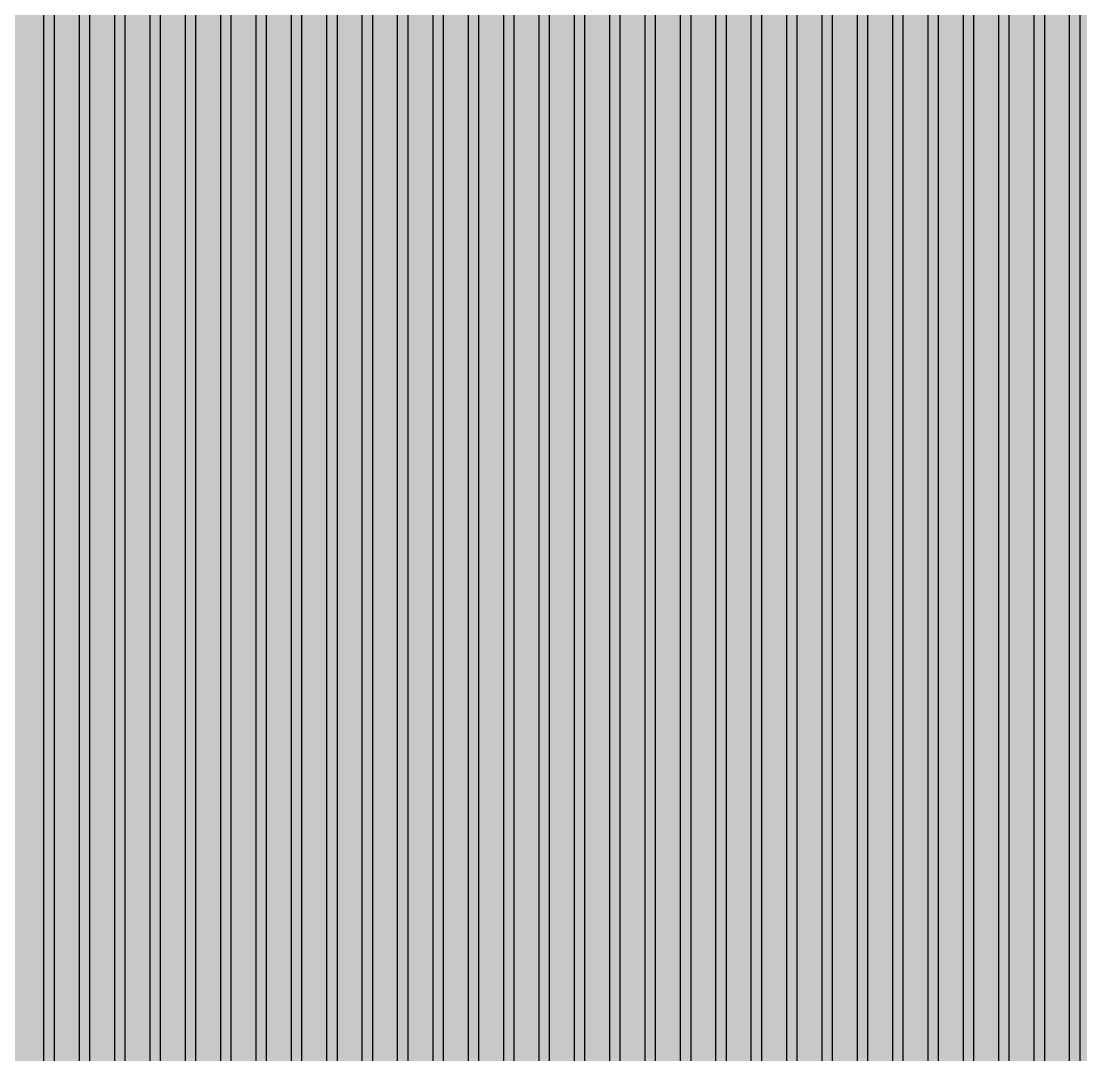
# Model space of a CAD drawing. Header units: metres. Extents: x -7231 to 10969, y -37556 to 1873.
# Drawn here: x 2448 to 2657.7, y -16956 to -16751.3 of the extents above; entities that cross this region are included whole.
import ezdxf

# ---------------------------------------------------------------- set-up
doc = ezdxf.new("R2010")
doc.units = ezdxf.units.M
for name, color, linetype in [('Metal1', 4, 'CONTINUOUS'), ('Metal2', 3, 'CONTINUOUS'), ('Polyimide', 7, 'CONTINUOUS')]:
    doc.layers.add(name, color=color, linetype=linetype)

msp = doc.modelspace()

# ---------------------------------------------------------------- hatches: boundary and pattern name
at = {"layer": 'Polyimide'}
msp.add_hatch(color=7, dxfattribs=at).paths.add_polyline_path([(4065.69, -468), (4066.67, -501.99), (4068.51, -535.99), (4071.41, -569.99), (4075.54, -603.99), (4081.04, -637.99), (4088.01, -671.99), (4096.52, -705.98), (4106.62, -739.98), (4118.33, -773.98), (4131.63, -807.98), (4146.49, -841.98), (4162.87, -875.98), (4180.68, -909.97), (4199.83, -943.97), (4220.22, -977.97), (4241.73, -1011.97), (4264.21, -1045.97), (4287.52, -1079.96), (4311.51, -1113.96), (4336.01, -1147.96), (4360.86, -1181.96), (4385.88, -1215.96), (4410.89, -1249.96), (4435.74, -1283.95), (4460.24, -1317.95), (4484.23, -1351.95), (4507.54, -1385.95), (4530.02, -1419.95), (4551.53, -1453.94), (4571.92, -1487.94), (4591.07, -1521.94), (4608.88, -1555.94), (4625.26, -1589.94), (4640.12, -1623.94), (4653.42, -1657.93), (4665.13, -1691.93), (4675.23, -1725.93), (4683.74, -1759.93), (4690.71, -1793.93), (4696.21, -1827.93), (4700.34, -1861.92), (4703.24, -1895.92), (4705.08, -1929.92), (4706.06, -1963.92), (4706.44, -1997.92), (4706.5, -2031.91), (4706.5, -4793.02), (4709.95, -4838.39), (4720.22, -4882.71), (4737.08, -4924.98), (4760.13, -4964.2), (4788.85, -4999.49), (4822.58, -5030.03), (4860.53, -5055.12), (4901.85, -5074.18), (4901.85, -5074.18), (4970.68, -5105.23), (5034.7, -5145.26), (5092.76, -5193.54), (5143.8, -5249.19), (5186.89, -5311.2), (5221.24, -5378.44), (5246.23, -5449.69), (5261.41, -5523.66), (5266.5, -5599), (5261.41, -5674.34), (5246.23, -5748.31), (5221.24, -5819.56), (5186.89, -5886.8), (5143.8, -5948.81), (5092.76, -6004.46), (5034.7, -6052.74), (4970.68, -6092.77), (4901.85, -6123.82), (4860.53, -6142.88), (4822.58, -6167.97), (4788.85, -6198.51), (4760.13, -6233.8), (4737.08, -6273.02), (4720.22, -6315.29), (4709.95, -6359.61), (4706.5, -6404.98), (4706.5, -9221.52), (4709.95, -9266.88), (4720.22, -9311.21), (4737.08, -9353.47), (4760.13, -9392.7), (4788.85, -9427.98), (4822.58, -9458.52), (4860.53, -9483.61), (4901.85, -9502.67), (4970.68, -9533.72), (5034.7, -9573.75), (5092.76, -9622.03), (5143.8, -9677.68), (5186.89, -9739.69), (5221.24, -9806.94), (5246.23, -9878.19), (5261.41, -9952.16), (5266.5, -10027.49), (5261.41, -10102.83), (5246.23, -10176.8), (5221.24, -10248.05), (5186.89, -10315.3), (5143.8, -10377.31), (5092.76, -10432.96), (5034.7, -10481.24), (4970.68, -10521.27), (4901.85, -10552.32), (4860.53, -10571.38), (4822.58, -10596.46), (4788.85, -10627), (4760.13, -10662.29), (4737.08, -10701.52), (4720.22, -10743.78), (4709.95, -10788.1), (4706.5, -10833.47), (4706.5, -13650.01), (4709.95, -13695.38), (4720.22, -13739.7), (4737.08, -13781.96), (4760.13, -13821.19), (4788.85, -13856.48), (4822.58, -13887.02), (4860.53, -13912.11), (4901.85, -13931.17), (4970.68, -13962.22), (5034.7, -14002.25), (5092.76, -14050.53), (5143.8, -14106.18), (5186.89, -14168.19), (5221.24, -14235.43), (5246.23, -14306.68), (5261.41, -14380.65), (5266.5, -14455.99), (5261.41, -14531.33), (5246.23, -14605.29), (5221.24, -14676.55), (5186.89, -14743.79), (5143.8, -14805.8), (5092.76, -14861.45), (5034.7, -14909.73), (4970.68, -14949.76), (4901.85, -14980.81), (4860.53, -14999.87), (4822.58, -15024.96), (4788.85, -15055.5), (4760.13, -15090.79), (4737.08, -15130.01), (4720.22, -15172.27), (4709.95, -15216.6), (4706.5, -15261.97), (4706.5, -15455.99), (4720.95, -15750.04), (4764.14, -16041.26), (4835.68, -16326.84), (4934.86, -16604.04), (5060.74, -16870.18), (5212.09, -17122.7), (5387.47, -17359.17), (5585.18, -17577.31), (5803.32, -17775.02), (6039.79, -17950.4), (6292.31, -18101.75), (6558.45, -18227.63), (6835.65, -18326.81), (7121.23, -18398.34), (7412.45, -18441.54), (7706.5, -18455.99), (9969.01, -18455.99), (10047.42, -18459.84), (10125.08, -18471.36), (10201.23, -18490.44), (10275.15, -18516.89), (10346.12, -18550.45), (10413.46, -18590.81), (10476.52, -18637.58), (10534.69, -18690.3), (10587.41, -18748.47), (10634.18, -18811.53), (10674.54, -18878.87), (10708.11, -18949.84), (10734.56, -19023.76), (10753.63, -19099.92), (10765.15, -19177.58), (10769.01, -19255.99), (10769.01, -20895.8), (10730.24, -20951.41), (10694.6, -21009.08), (10662.21, -21068.63), (10633.17, -21129.89), (10607.55, -21192.66), (10585.45, -21256.74), (10566.93, -21321.96), (10552.05, -21388.09), (10540.84, -21454.95), (10533.35, -21522.33), (10529.6, -21590.02), (10529.6, -21657.81), (10533.35, -21725.5), (10540.84, -21792.87), (10552.05, -21859.73), (10566.93, -21925.87), (10585.45, -21991.08), (10607.55, -22055.17), (10633.17, -22117.94), (10662.21, -22179.19), (10694.6, -22238.74), (10730.24, -22296.41), (10769.01, -22352.03), (10769.01, -32454.24), (10728.74, -32510.49), (10691.72, -32568.92), (10658.05, -32629.35), (10627.85, -32691.58), (10601.2, -32755.42), (10578.21, -32820.67), (10558.93, -32887.1), (10543.44, -32954.52), (10531.77, -33022.71), (10523.97, -33091.44), (10520.07, -33160.51), (10520.07, -33229.69), (10523.97, -33298.75), (10531.77, -33367.49), (10543.44, -33435.67), (10558.93, -33503.09), (10578.21, -33569.53), (10601.2, -33634.77), (10627.85, -33698.61), (10658.05, -33760.85), (10691.72, -33821.28), (10728.74, -33879.71), (10769.01, -33935.96), (10769.01, -36556), (10765.15, -36634.41), (10753.63, -36712.07), (10734.56, -36788.23), (10708.11, -36862.15), (10674.54, -36933.12), (10634.18, -37000.46), (10587.41, -37063.51), (10534.69, -37121.69), (10476.52, -37174.41), (10413.46, -37221.18), (10346.12, -37261.54), (10275.15, -37295.1), (10201.23, -37321.55), (10125.08, -37340.63), (10047.42, -37352.15), (9969.01, -37356), (-6231.01, -37356), (-6309.42, -37352.15), (-6387.08, -37340.63), (-6463.23, -37321.55), (-6537.15, -37295.1), (-6608.12, -37261.54), (-6675.46, -37221.18), (-6738.52, -37174.41), (-6796.69, -37121.69), (-6849.41, -37063.51), (-6896.18, -37000.46), (-6936.54, -36933.12), (-6970.11, -36862.15), (-6996.56, -36788.23), (-7015.63, -36712.07), (-7027.15, -36634.41), (-7031.01, -36556), (-7031.01, -33936), (-6990.74, -33879.75), (-6953.7, -33821.31), (-6920.03, -33760.88), (-6889.82, -33698.64), (-6863.18, -33634.8), (-6840.18, -33569.55), (-6820.9, -33503.11), (-6805.4, -33435.69), (-6793.74, -33367.49), (-6785.94, -33298.75), (-6782.03, -33229.68), (-6782.03, -33160.5), (-6785.94, -33091.43), (-6793.74, -33022.69), (-6805.4, -32954.5), (-6820.9, -32887.07), (-6840.18, -32820.63), (-6863.18, -32755.39), (-6889.82, -32691.54), (-6920.03, -32629.3), (-6953.7, -32568.87), (-6990.74, -32510.43), (-7031.01, -32454.18), (-7031.01, -22364.83), (-6990.74, -22308.58), (-6953.7, -22250.14), (-6920.03, -22189.71), (-6889.82, -22127.47), (-6863.18, -22063.62), (-6840.18, -21998.38), (-6820.9, -21931.94), (-6805.4, -21864.51), (-6793.74, -21796.32), (-6785.94, -21727.58), (-6782.03, -21658.51), (-6782.03, -21589.33), (-6785.94, -21520.26), (-6793.74, -21451.52), (-6805.4, -21383.32), (-6820.9, -21315.9), (-6840.18, -21249.46), (-6863.18, -21184.21), (-6889.82, -21120.37), (-6920.03, -21058.13), (-6953.7, -20997.7), (-6990.74, -20939.26), (-7031.01, -20883.01), (-7031.01, -19255.99), (-7027.15, -19177.58), (-7015.63, -19099.92), (-6996.56, -19023.76), (-6970.11, -18949.84), (-6936.54, -18878.87), (-6896.18, -18811.53), (-6849.41, -18748.47), (-6796.69, -18690.3), (-6738.52, -18637.58), (-6675.46, -18590.81), (-6608.12, -18550.45), (-6537.15, -18516.89), (-6463.23, -18490.44), (-6387.08, -18471.36), (-6309.42, -18459.84), (-6231.01, -18455.99), (-3968.5, -18455.99), (-3674.45, -18441.54), (-3383.23, -18398.34), (-3097.65, -18326.81), (-2820.45, -18227.63), (-2554.31, -18101.75), (-2301.79, -17950.4), (-2065.32, -17775.02), (-1847.18, -17577.31), (-1649.47, -17359.17), (-1474.09, -17122.7), (-1322.74, -16870.18), (-1196.86, -16604.04), (-1097.68, -16326.84), (-1026.14, -16041.26), (-982.95, -15750.04), (-968.5, -15455.99), (-968.5, -15261.97), (-971.95, -15216.6), (-982.22, -15172.27), (-999.08, -15130.01), (-1022.13, -15090.79), (-1050.85, -15055.5), (-1084.58, -15024.96), (-1122.53, -14999.87), (-1163.85, -14980.81), (-1232.68, -14949.76), (-1296.7, -14909.73), (-1354.76, -14861.45), (-1405.8, -14805.8), (-1448.89, -14743.79), (-1483.24, -14676.55), (-1508.23, -14605.29), (-1523.41, -14531.33), (-1528.5, -14455.99), (-1523.41, -14380.65), (-1508.23, -14306.68), (-1483.24, -14235.43), (-1448.89, -14168.19), (-1405.8, -14106.18), (-1354.76, -14050.53), (-1296.7, -14002.25), (-1232.68, -13962.22), (-1163.85, -13931.17), (-1122.53, -13912.11), (-1084.58, -13887.02), (-1050.85, -13856.48), (-1022.13, -13821.19), (-999.08, -13781.96), (-982.22, -13739.7), (-971.95, -13695.38), (-968.5, -13650.01), (-968.5, -12309.64), (-971.95, -12264.27), (-982.22, -12219.94), (-999.08, -12177.68), (-1022.13, -12138.46), (-1050.85, -12103.17), (-1084.58, -12072.63), (-1122.53, -12047.54), (-1163.85, -12028.48), (-1232.68, -11997.43), (-1296.7, -11957.4), (-1354.76, -11909.12), (-1405.8, -11853.47), (-1448.89, -11791.46), (-1483.24, -11724.22), (-1508.23, -11652.96), (-1523.41, -11579), (-1528.5, -11503.66), (-1523.41, -11428.32), (-1508.23, -11354.35), (-1483.24, -11283.1), (-1448.89, -11215.86), (-1405.8, -11153.85), (-1354.76, -11098.2), (-1296.7, -11049.92), (-1232.68, -11009.89), (-1163.85, -10978.84), (-1122.53, -10959.78), (-1084.58, -10934.69), (-1050.85, -10904.15), (-1022.13, -10868.86), (-999.08, -10829.63), (-982.22, -10787.37), (-971.95, -10743.05), (-968.5, -10697.68), (-968.5, -9357.31), (-971.95, -9311.94), (-982.22, -9267.62), (-999.08, -9225.35), (-1022.13, -9186.13), (-1050.85, -9150.84), (-1084.58, -9120.3), (-1122.53, -9095.21), (-1163.85, -9076.15), (-1163.85, -9076.15), (-1232.68, -9045.1), (-1296.7, -9005.07), (-1354.76, -8956.79), (-1405.8, -8901.14), (-1448.89, -8839.13), (-1483.24, -8771.89), (-1508.23, -8700.64), (-1523.41, -8626.67), (-1528.5, -8551.33), (-1523.41, -8475.99), (-1508.23, -8402.02), (-1483.24, -8330.77), (-1448.89, -8263.53), (-1405.8, -8201.52), (-1354.76, -8145.87), (-1296.7, -8097.59), (-1232.68, -8057.56), (-1163.85, -8026.51), (-1163.85, -8026.51), (-1122.53, -8007.45), (-1084.58, -7982.36), (-1050.85, -7951.82), (-1022.13, -7916.53), (-999.08, -7877.31), (-982.22, -7835.04), (-971.95, -7790.72), (-968.5, -7745.35), (-968.5, -6404.98), (-971.95, -6359.61), (-982.22, -6315.29), (-999.08, -6273.02), (-1022.13, -6233.8), (-1050.85, -6198.51), (-1084.58, -6167.97), (-1122.53, -6142.88), (-1163.85, -6123.82), (-1163.85, -6123.82), (-1232.68, -6092.77), (-1296.7, -6052.74), (-1354.76, -6004.46), (-1405.8, -5948.81), (-1448.89, -5886.8), (-1483.24, -5819.56), (-1508.23, -5748.31), (-1523.41, -5674.34), (-1528.5, -5599), (-1523.41, -5523.66), (-1508.23, -5449.69), (-1483.24, -5378.44), (-1448.89, -5311.2), (-1405.8, -5249.19), (-1354.76, -5193.54), (-1296.7, -5145.26), (-1232.68, -5105.23), (-1163.85, -5074.18), (-1163.85, -5074.18), (-1122.53, -5055.12), (-1084.58, -5030.03), (-1050.85, -4999.49), (-1022.13, -4964.2), (-999.08, -4924.98), (-982.22, -4882.71), (-971.95, -4838.39), (-968.5, -4793.02), (-968.5, -2031.91), (-968.44, -1997.92), (-968.06, -1963.92), (-967.05, -1929.92), (-965.18, -1895.92), (-962.22, -1861.92), (-958.01, -1827.93), (-952.41, -1793.93), (-945.31, -1759.93), (-936.64, -1725.93), (-926.35, -1691.93), (-914.43, -1657.93), (-900.88, -1623.94), (-885.74, -1589.94), (-869.05, -1555.94), (-850.91, -1521.94), (-831.4, -1487.94), (-810.63, -1453.94), (-788.72, -1419.95), (-765.82, -1385.95), (-742.07, -1351.95), (-717.63, -1317.95), (-692.67, -1283.95), (-667.36, -1249.96), (-641.88, -1215.96), (-616.39, -1181.96), (-591.08, -1147.96), (-566.12, -1113.96), (-541.68, -1079.96), (-517.93, -1045.97), (-495.03, -1011.97), (-473.12, -977.97), (-452.35, -943.97), (-432.84, -909.97), (-414.7, -875.98), (-398.01, -841.98), (-382.87, -807.98), (-369.32, -773.98), (-357.4, -739.98), (-347.11, -705.98), (-338.44, -671.99), (-331.34, -637.99), (-325.74, -603.99), (-321.53, -569.99), (-318.57, -535.99), (-316.7, -501.99), (-315.69, -468), (-315.31, -434), (-315.25, -400), (-315.25, 401), (-315.25, 451), (-315.25, 1644), (-270.25, 1644), (-270.03, 1637.13), (-269.35, 1630.29), (-268.23, 1623.52), (-266.67, 1616.82), (-264.68, 1610.25), (-262.26, 1603.82), (-259.42, 1597.56), (-256.18, 1591.5), (-252.55, 1585.67), (-248.55, 1580.08), (-244.19, 1574.77), (-239.5, 1569.75), (-234.48, 1565.06), (-229.17, 1560.7), (-223.58, 1556.7), (-217.75, 1553.07), (-211.69, 1549.83), (-205.43, 1546.99), (-199, 1544.57), (-192.43, 1542.58), (-185.73, 1541.02), (-178.96, 1539.9), (-172.12, 1539.22), (-165.25, 1539), (-158.38, 1539.22), (-151.54, 1539.9), (-144.77, 1541.02), (-138.07, 1542.58), (-131.5, 1544.57), (-125.07, 1546.99), (-118.81, 1549.83), (-112.75, 1553.07), (-106.92, 1556.7), (-101.33, 1560.7), (-96.02, 1565.06), (-91, 1569.75), (-86.31, 1574.77), (-81.95, 1580.08), (-77.95, 1585.67), (-74.32, 1591.5), (-71.08, 1597.56), (-68.24, 1603.82), (-65.82, 1610.25), (-63.83, 1616.82), (-62.27, 1623.52), (-61.15, 1630.29), (-60.47, 1637.13), (-60.25, 1644), (1853, 1644), (1853, 1573), (3815.25, 1573), (3815.46, 1579.54), (3816.11, 1586.05), (3817.17, 1592.51), (3818.66, 1598.88), (3820.56, 1605.14), (3822.86, 1611.27), (3825.56, 1617.23), (3828.65, 1623), (3832.1, 1628.56), (3835.91, 1633.88), (3840.07, 1638.93), (3844.54, 1643.71), (3849.32, 1648.18), (3854.37, 1652.34), (3859.69, 1656.15), (3865.25, 1659.6), (3871.02, 1662.69), (3876.98, 1665.39), (3883.11, 1667.69), (3889.37, 1669.59), (3895.74, 1671.08), (3902.2, 1672.14), (3908.71, 1672.79), (3915.25, 1673), (3921.79, 1672.79), (3928.3, 1672.14), (3934.76, 1671.08), (3941.13, 1669.59), (3947.39, 1667.69), (3953.52, 1665.39), (3959.48, 1662.69), (3965.25, 1659.6), (3970.81, 1656.15), (3976.13, 1652.34), (3981.18, 1648.18), (3985.96, 1643.71), (3990.43, 1638.93), (3994.59, 1633.88), (3998.4, 1628.56), (4001.85, 1623), (4004.94, 1617.23), (4007.64, 1611.27), (4009.94, 1605.14), (4011.84, 1598.88), (4013.33, 1592.51), (4014.39, 1586.05), (4015.04, 1579.54), (4015.25, 1573), (4065.25, 1573), (4065.25, 451), (4065.25, 401), (4065.25, -400), (4065.31, -434), (4065.69, -468)])

# ---------------------------------------------------------------- linework, layer by layer
at = {"layer": 'Metal1'}
for points in [[(2421.93, -17789.19), (2427.3, -17766.69), (2432.67, -17744.19), (2438.04, -17721.69), (2443.41, -17699.18), (2448.78, -17676.68), (2454.16, -17654.18), (2457.37, -17640.74), (2459.5, -17622.6), (2459.5, -16631.91), (2461.5, -16631.91), (2461.5, -17622.72), (2459.34, -17641.09), (2456.1, -17654.65), (2450.73, -17677.15), (2445.36, -17699.65), (2439.99, -17722.15), (2434.62, -17744.65), (2429.24, -17767.15), (2423.87, -17789.65)], [(2435.04, -17789.18), (2440.54, -17766.68), (2446.04, -17744.18), (2451.53, -17721.68), (2457.03, -17699.18), (2462.53, -17676.68), (2468.03, -17654.18), (2471.31, -17640.74), (2473.5, -17622.59), (2473.5, -16631.91), (2475.5, -16631.91), (2475.5, -17622.71), (2473.29, -17641.09), (2469.97, -17654.65), (2464.47, -17677.15), (2458.98, -17699.65), (2453.48, -17722.15), (2447.98, -17744.66), (2442.48, -17767.16), (2436.98, -17789.66)], [(2448.15, -17789.18), (2453.78, -17766.68), (2459.4, -17744.18), (2465.03, -17721.67), (2470.65, -17699.17), (2476.28, -17676.67), (2481.9, -17654.17), (2485.26, -17640.73), (2487.5, -17622.58), (2487.5, -16631.91), (2489.5, -16631.91), (2489.5, -17622.7), (2487.23, -17641.1), (2483.84, -17654.66), (2478.22, -17677.16), (2472.59, -17699.66), (2466.97, -17722.16), (2461.34, -17744.66), (2455.72, -17767.16), (2450.09, -17789.66)], [(2461.26, -17789.17), (2467.01, -17766.67), (2472.77, -17744.17), (2478.52, -17721.67), (2484.27, -17699.17), (2490.03, -17676.67), (2495.78, -17654.17), (2499.21, -17640.73), (2501.5, -17622.56), (2501.5, -16631.91), (2503.5, -16631.91), (2503.5, -17622.69), (2501.18, -17641.1), (2497.72, -17654.66), (2491.96, -17677.16), (2486.21, -17699.66), (2480.46, -17722.17), (2474.71, -17744.67), (2468.95, -17767.17), (2463.2, -17789.67)], [(2474.37, -17789.17), (2480.25, -17766.67), (2486.13, -17744.17), (2492.01, -17721.66), (2497.89, -17699.16), (2503.77, -17676.66), (2509.65, -17654.16), (2513.16, -17640.72), (2515.5, -17622.55), (2515.5, -16631.91), (2517.5, -16631.91), (2517.5, -17622.68), (2515.13, -17641.11), (2511.59, -17654.67), (2505.71, -17677.17), (2499.83, -17699.67), (2493.95, -17722.17), (2488.07, -17744.67), (2482.19, -17767.17), (2476.31, -17789.67)], [(2487.49, -17789.16), (2493.49, -17766.66), (2499.5, -17744.16), (2505.51, -17721.66), (2511.51, -17699.16), (2517.52, -17676.66), (2523.53, -17654.16), (2527.11, -17640.72), (2529.5, -17622.53), (2529.5, -16631.91), (2531.5, -16631.91), (2531.5, -17622.66), (2529.08, -17641.11), (2525.46, -17654.67), (2519.45, -17677.17), (2513.45, -17699.67), (2507.44, -17722.18), (2501.43, -17744.68), (2495.42, -17767.18), (2489.42, -17789.68)], [(2500.6, -17789.16), (2506.73, -17766.66), (2512.86, -17744.16), (2519, -17721.65), (2525.13, -17699.15), (2531.27, -17676.65), (2537.4, -17654.15), (2541.06, -17640.72), (2543.5, -17622.52), (2543.5, -16631.91), (2545.5, -16631.91), (2545.5, -17622.65), (2543.03, -17641.11), (2539.33, -17654.68), (2533.2, -17677.18), (2527.06, -17699.68), (2520.93, -17722.18), (2514.79, -17744.68), (2508.66, -17767.18), (2502.53, -17789.68)], [(2513.71, -17789.15), (2519.97, -17766.65), (2526.23, -17744.15), (2532.49, -17721.65), (2538.75, -17699.15), (2545.01, -17676.65), (2551.28, -17654.15), (2555.01, -17640.71), (2557.5, -17622.5), (2557.5, -16631.91), (2559.5, -16631.91), (2559.5, -17622.64), (2556.98, -17641.12), (2553.2, -17654.68), (2546.94, -17677.18), (2540.68, -17699.68), (2534.42, -17722.19), (2528.16, -17744.69), (2521.9, -17767.19), (2515.63, -17789.69)], [(2526.82, -17789.15), (2533.21, -17766.65), (2539.6, -17744.14), (2545.98, -17721.64), (2552.37, -17699.14), (2558.76, -17676.64), (2565.15, -17654.14), (2568.96, -17640.71), (2571.5, -17622.49), (2571.5, -16631.91), (2573.5, -16631.91), (2573.5, -17622.63), (2570.93, -17641.12), (2567.07, -17654.69), (2560.69, -17677.19), (2554.3, -17699.69), (2547.91, -17722.19), (2541.52, -17744.69), (2535.13, -17767.19), (2528.74, -17789.69)], [(2539.93, -17789.14), (2546.45, -17766.64), (2552.96, -17744.14), (2559.48, -17721.64), (2565.99, -17699.14), (2572.51, -17676.64), (2579.02, -17654.14), (2582.91, -17640.7), (2585.5, -17622.47), (2585.5, -16631.91), (2587.5, -16631.91), (2587.5, -17622.62), (2584.87, -17641.13), (2580.95, -17654.69), (2574.43, -17677.19), (2567.91, -17699.69), (2561.4, -17722.2), (2554.88, -17744.7), (2548.37, -17767.2), (2541.85, -17789.7)], [(2553.04, -17789.14), (2559.69, -17766.64), (2566.33, -17744.13), (2572.97, -17721.63), (2579.61, -17699.13), (2586.26, -17676.63), (2592.9, -17654.13), (2596.86, -17640.7), (2599.5, -17622.46), (2599.5, -16631.91), (2601.5, -16631.91), (2601.5, -17622.6), (2598.82, -17641.13), (2594.82, -17654.7), (2588.17, -17677.2), (2581.53, -17699.7), (2574.89, -17722.2), (2568.25, -17744.7), (2561.6, -17767.2), (2554.96, -17789.7)], [(2566.15, -17789.13), (2572.92, -17766.63), (2579.69, -17744.13), (2586.46, -17721.63), (2593.23, -17699.13), (2600, -17676.63), (2606.77, -17654.13), (2610.81, -17640.7), (2613.5, -17622.44), (2613.5, -16631.91), (2615.5, -16631.91), (2615.5, -17622.59), (2612.77, -17641.13), (2608.69, -17654.7), (2601.92, -17677.2), (2595.15, -17699.7), (2588.38, -17722.21), (2581.61, -17744.71), (2574.84, -17767.21), (2568.07, -17789.71)], [(2579.27, -17789.13), (2586.16, -17766.63), (2593.06, -17744.13), (2599.96, -17721.62), (2606.85, -17699.12), (2613.75, -17676.62), (2620.65, -17654.12), (2624.76, -17640.69), (2627.5, -17622.43), (2627.5, -16631.91), (2629.5, -16631.91), (2629.5, -17622.58), (2626.72, -17641.14), (2622.56, -17654.71), (2615.66, -17677.21), (2608.77, -17699.71), (2601.87, -17722.21), (2594.97, -17744.71), (2588.07, -17767.21), (2581.18, -17789.71)], [(2592.38, -17789.12), (2599.4, -17766.62), (2606.43, -17744.12), (2613.45, -17721.62), (2620.47, -17699.12), (2627.5, -17676.62), (2634.52, -17654.12), (2638.71, -17640.69), (2641.5, -17622.41), (2641.5, -16631.91), (2643.5, -16631.91), (2643.5, -17622.56), (2640.67, -17641.14), (2636.43, -17654.71), (2629.41, -17677.21), (2622.38, -17699.71), (2615.36, -17722.22), (2608.33, -17744.72), (2601.31, -17767.22), (2594.29, -17789.72)], [(2605.49, -17789.12), (2612.64, -17766.62), (2619.79, -17744.12), (2626.94, -17721.61), (2634.09, -17699.11), (2641.24, -17676.61), (2648.4, -17654.11), (2652.66, -17640.69), (2655.5, -17622.39), (2655.5, -16631.91), (2657.5, -16631.91), (2657.5, -17622.55), (2654.62, -17641.14), (2650.3, -17654.72), (2643.15, -17677.22), (2636, -17699.72), (2628.85, -17722.22), (2621.7, -17744.72), (2614.55, -17767.22), (2607.39, -17789.72)]]:
    msp.add_lwpolyline(points, dxfattribs=at)
at = {"layer": 'Metal2'}
for points in [[(2415.37, -17789.19), (2420.68, -17766.69), (2425.99, -17744.19), (2431.3, -17721.69), (2436.6, -17699.19), (2441.91, -17676.69), (2447.22, -17654.19), (2450.39, -17640.74), (2452.5, -17622.61), (2452.5, -16631.91), (2454.5, -16631.91), (2454.5, -17622.73), (2452.36, -17641.09), (2449.17, -17654.64), (2443.86, -17677.15), (2438.55, -17699.65), (2433.24, -17722.15), (2427.93, -17744.65), (2422.63, -17767.15), (2417.32, -17789.65)], [(2428.48, -17789.18), (2433.92, -17766.68), (2439.35, -17744.18), (2444.79, -17721.68), (2450.22, -17699.18), (2455.66, -17676.68), (2461.09, -17654.18), (2464.34, -17640.74), (2466.5, -17622.6), (2466.5, -16631.91), (2468.5, -16631.91), (2468.5, -17622.71), (2466.31, -17641.09), (2463.04, -17654.65), (2457.6, -17677.15), (2452.17, -17699.65), (2446.73, -17722.15), (2441.3, -17744.65), (2435.86, -17767.15), (2430.43, -17789.65)], [(2441.6, -17789.18), (2447.16, -17766.68), (2452.72, -17744.18), (2458.28, -17721.68), (2463.84, -17699.18), (2469.41, -17676.68), (2474.97, -17654.18), (2478.29, -17640.73), (2480.5, -17622.58), (2480.5, -16631.91), (2482.5, -16631.91), (2482.5, -17622.7), (2480.26, -17641.1), (2476.91, -17654.66), (2471.35, -17677.16), (2465.78, -17699.66), (2460.22, -17722.16), (2454.66, -17744.66), (2449.1, -17767.16), (2443.54, -17789.66)], [(2454.71, -17789.17), (2460.4, -17766.67), (2466.08, -17744.17), (2471.77, -17721.67), (2477.46, -17699.17), (2483.15, -17676.67), (2488.84, -17654.17), (2492.24, -17640.73), (2494.5, -17622.57), (2494.5, -16631.91), (2496.5, -16631.91), (2496.5, -17622.69), (2494.21, -17641.1), (2490.78, -17654.66), (2485.09, -17677.16), (2479.4, -17699.66), (2473.71, -17722.16), (2468.02, -17744.66), (2462.33, -17767.16), (2456.65, -17789.66)], [(2467.82, -17789.17), (2473.63, -17766.67), (2479.45, -17744.17), (2485.27, -17721.67), (2491.08, -17699.17), (2496.9, -17676.67), (2502.72, -17654.17), (2506.19, -17640.73), (2508.5, -17622.56), (2508.5, -16631.91), (2510.5, -16631.91), (2510.5, -17622.68), (2508.16, -17641.1), (2504.65, -17654.67), (2498.84, -17677.17), (2493.02, -17699.67), (2487.2, -17722.17), (2481.39, -17744.67), (2475.57, -17767.17), (2469.75, -17789.67)], [(2480.93, -17789.16), (2486.87, -17766.66), (2492.82, -17744.16), (2498.76, -17721.66), (2504.7, -17699.16), (2510.65, -17676.66), (2516.59, -17654.16), (2520.14, -17640.72), (2522.5, -17622.54), (2522.5, -16631.91), (2524.5, -16631.91), (2524.5, -17622.67), (2522.11, -17641.11), (2518.52, -17654.67), (2512.58, -17677.17), (2506.64, -17699.67), (2500.69, -17722.17), (2494.75, -17744.67), (2488.81, -17767.17), (2482.86, -17789.67)], [(2494.04, -17789.16), (2500.11, -17766.66), (2506.18, -17744.16), (2512.25, -17721.66), (2518.32, -17699.16), (2524.39, -17676.66), (2530.46, -17654.15), (2534.09, -17640.72), (2536.5, -17622.53), (2536.5, -16631.91), (2538.5, -16631.91), (2538.5, -17622.66), (2536.05, -17641.11), (2532.39, -17654.68), (2526.32, -17677.18), (2520.25, -17699.68), (2514.18, -17722.18), (2508.11, -17744.68), (2502.04, -17767.18), (2495.97, -17789.68)], [(2507.15, -17789.15), (2513.35, -17766.65), (2519.55, -17744.15), (2525.75, -17721.65), (2531.94, -17699.15), (2538.14, -17676.65), (2544.34, -17654.15), (2548.04, -17640.71), (2550.5, -17622.51), (2550.5, -16631.91), (2552.5, -16631.91), (2552.5, -17622.65), (2550, -17641.12), (2546.27, -17654.68), (2540.07, -17677.18), (2533.87, -17699.68), (2527.67, -17722.18), (2521.48, -17744.68), (2515.28, -17767.18), (2509.08, -17789.69)], [(2520.26, -17789.15), (2526.59, -17766.65), (2532.91, -17744.15), (2539.24, -17721.65), (2545.56, -17699.15), (2551.89, -17676.65), (2558.21, -17654.14), (2561.99, -17640.71), (2564.5, -17622.5), (2564.5, -16631.91), (2566.5, -16631.91), (2566.5, -17622.63), (2563.95, -17641.12), (2560.14, -17654.69), (2553.81, -17677.19), (2547.49, -17699.69), (2541.16, -17722.19), (2534.84, -17744.69), (2528.51, -17767.19), (2522.19, -17789.69)], [(2533.38, -17789.14), (2539.83, -17766.64), (2546.28, -17744.14), (2552.73, -17721.64), (2559.18, -17699.14), (2565.63, -17676.64), (2572.09, -17654.14), (2575.94, -17640.71), (2578.5, -17622.48), (2578.5, -16631.91), (2580.5, -16631.91), (2580.5, -17622.62), (2577.9, -17641.12), (2574.01, -17654.69), (2567.56, -17677.19), (2561.11, -17699.69), (2554.65, -17722.19), (2548.2, -17744.69), (2541.75, -17767.19), (2535.3, -17789.7)], [(2546.49, -17789.14), (2553.07, -17766.64), (2559.64, -17744.14), (2566.22, -17721.64), (2572.8, -17699.14), (2579.38, -17676.64), (2585.96, -17654.13), (2589.89, -17640.7), (2592.5, -17622.47), (2592.5, -16631.91), (2594.5, -16631.91), (2594.5, -17622.61), (2591.85, -17641.13), (2587.88, -17654.7), (2581.3, -17677.2), (2574.72, -17699.7), (2568.14, -17722.2), (2561.56, -17744.7), (2554.99, -17767.2), (2548.41, -17789.7)], [(2559.6, -17789.13), (2566.3, -17766.63), (2573.01, -17744.13), (2579.72, -17721.63), (2586.42, -17699.13), (2593.13, -17676.63), (2599.84, -17654.13), (2603.84, -17640.7), (2606.5, -17622.45), (2606.5, -16631.91), (2608.5, -16631.91), (2608.5, -17622.6), (2605.8, -17641.13), (2601.75, -17654.7), (2595.05, -17677.2), (2588.34, -17699.7), (2581.63, -17722.2), (2574.93, -17744.7), (2568.22, -17767.2), (2561.51, -17789.71)], [(2572.71, -17789.13), (2579.54, -17766.63), (2586.38, -17744.13), (2593.21, -17721.63), (2600.04, -17699.13), (2606.88, -17676.63), (2613.71, -17654.12), (2617.79, -17640.7), (2620.5, -17622.43), (2620.5, -16631.91), (2622.5, -16631.91), (2622.5, -17622.58), (2619.74, -17641.13), (2615.62, -17654.71), (2608.79, -17677.21), (2601.96, -17699.71), (2595.12, -17722.21), (2588.29, -17744.71), (2581.46, -17767.21), (2574.62, -17789.71)], [(2585.82, -17789.12), (2592.78, -17766.62), (2599.74, -17744.12), (2606.7, -17721.62), (2613.66, -17699.12), (2620.62, -17676.62), (2627.58, -17654.12), (2631.74, -17640.69), (2634.5, -17622.42), (2634.5, -16631.91), (2636.5, -16631.91), (2636.5, -17622.57), (2633.69, -17641.14), (2629.49, -17654.71), (2622.53, -17677.21), (2615.57, -17699.71), (2608.61, -17722.21), (2601.65, -17744.71), (2594.69, -17767.21), (2587.73, -17789.71)], [(2598.93, -17789.12), (2606.02, -17766.62), (2613.11, -17744.12), (2620.2, -17721.62), (2627.28, -17699.12), (2634.37, -17676.62), (2641.46, -17654.11), (2645.69, -17640.69), (2648.5, -17622.4), (2648.5, -16631.91), (2650.5, -16631.91), (2650.5, -17622.55), (2647.64, -17641.14), (2643.37, -17654.72), (2636.28, -17677.22), (2629.19, -17699.72), (2622.1, -17722.22), (2615.02, -17744.72), (2607.93, -17767.22), (2600.84, -17789.72)]]:
    msp.add_lwpolyline(points, dxfattribs=at)

doc.saveas('drawing.dxf')
